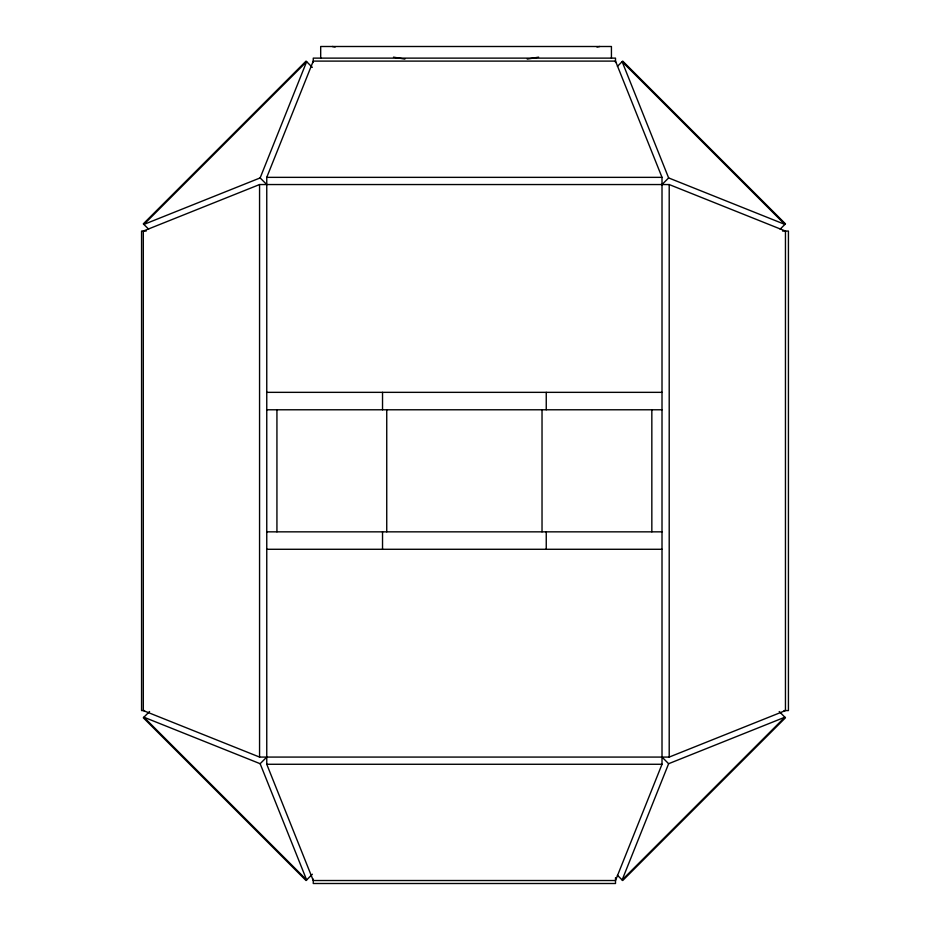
<?xml version="1.0" encoding="UTF-8"?>
<svg xmlns="http://www.w3.org/2000/svg" width="930" height="930" viewBox="0 0 930 930"><rect width="100%" height="100%" fill="white"/><g stroke="black" fill="none" stroke-linecap="round" stroke-linejoin="round"><path stroke-width="1.4" d="M260.144 177.921L306.644 61.671L143.894 224.421L260.144 177.921L266.759 184.547M266.759 177.351L313.259 61.101L615.509 61.101L662.009 177.351L662.009 764.274L615.509 880.524L313.259 880.524L266.759 764.274L266.759 177.351L662.009 177.351M668.635 763.704L622.135 879.954L784.885 717.204L668.635 763.704L662.009 757.078M617.404 66.402L622.705 61.101L785.455 223.851L780.154 229.152M662.009 184.547L668.635 177.921L784.885 224.421L622.135 61.671L668.635 177.921M149.567 711.52L143.313 717.774L306.063 880.524L312.364 874.223M260.144 763.704L306.644 879.954L143.894 717.204L260.144 763.704L266.759 757.078M259.563 184.547L143.313 231.047L143.313 710.578L259.563 757.078L669.205 757.078L785.455 710.578L785.455 231.047L669.205 184.547L259.563 184.547L259.563 757.078M527.24 59.113L538.621 57.137M596.955 47L599.804 46.5M146.196 231.047L141.569 231.047L141.569 710.578L144.476 710.578M782.572 231.047L788.431 231.047L788.431 710.578L784.071 710.578M266.759 392.344L662.009 392.344M266.759 409.781L662.009 409.781M266.759 531.844L662.009 531.844M266.759 549.281L662.009 549.281M266.759 764.274L662.009 764.274M332.312 46.5L335.16 47M393.495 57.137L404.887 59.113M312.317 67.355L306.063 61.101L143.313 223.851L148.614 229.152M779.212 711.52L785.455 717.774L622.705 880.524L617.404 875.223M669.205 184.547L669.205 757.078M651.837 409.781L651.837 531.844M615.509 62.484L615.509 58.125L313.259 58.125L313.259 62.484M615.509 877.688L615.509 883.5L313.259 883.5L313.259 879.141M611.429 58.125L611.429 46.5L320.687 46.5L320.687 58.125M546.247 392.344L546.247 409.781M546.247 531.844L546.247 549.281M542.027 409.781L542.027 531.844M386.741 409.781L386.741 531.844M382.532 392.344L382.532 409.781M382.532 531.844L382.532 549.281M276.931 409.781L276.931 531.844"/></g></svg>
